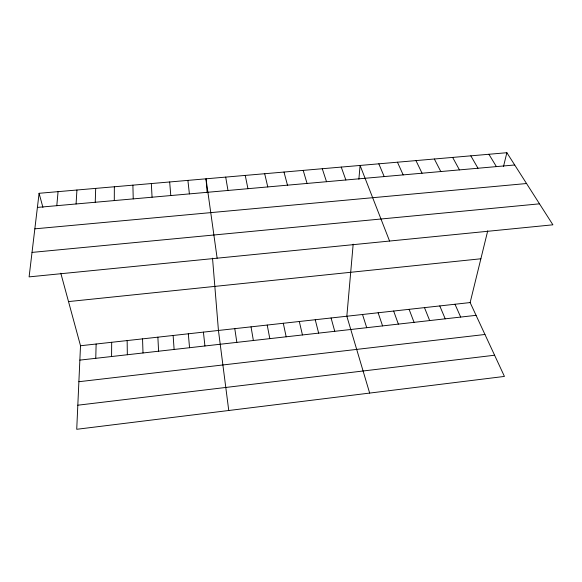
<?xml version="1.0" encoding="UTF-8"?>
<svg xmlns="http://www.w3.org/2000/svg" width="582" height="582" viewBox="0 0 582 582"><rect width="100%" height="100%" fill="white"/><g stroke="black" fill="none" stroke-linecap="round" stroke-linejoin="round"><path stroke-width="0.87" d="M114.29 200.579L114.348 186.764M111.584 356.526L111.679 342.289M95.761 358.316L96.132 344.013M95.237 202.267L95.695 188.386M60.804 273.213L80.512 345.744L76.729 429.29L504.434 376.423L470.14 302.567L487.731 230.814M76.075 203.976L76.933 190.016M353.172 244.178L346.836 316.23L369.657 393.083M358.876 179.241L360.083 165.448L389.569 241.043M56.796 205.686L58.069 191.653M39.089 193.297L29.1 276.879L552.9 224.812L506.871 152.71L39.089 193.297L42.922 207.403M503.525 166.372L506.871 152.71M77.821 405.203L494.591 355.224M78.883 381.712L484.959 334.483M79.858 360.113L476.069 315.335M80.512 345.744L470.14 302.567M68.509 301.585L480.877 258.779M32.025 252.406L539.507 203.831M34.84 228.835L526.543 183.526M37.401 207.41L514.706 164.975M488.902 154.266L496.395 166.605M470.831 155.838L477.982 168.242M452.643 157.416L459.453 169.886M434.354 159.002L440.807 171.545M415.955 160.596L422.052 173.218M397.448 162.203L403.181 174.891M454.993 304.248L460.682 317.074M439.774 305.936L445.223 318.82M378.824 163.818L384.193 176.579M424.482 307.631L429.676 320.58M409.11 309.333L414.057 322.341M393.658 311.043L398.357 324.116M341.241 167.078L345.868 179.991M378.125 312.767L382.578 325.898M322.275 168.729L326.524 181.708M362.521 314.498L366.718 327.695M303.193 170.381L307.063 183.439M331.071 317.983L334.752 331.303M283.994 172.046L287.479 185.178M315.233 319.736L318.645 333.122M264.686 173.72L267.771 186.931M299.308 321.497L302.451 334.956M283.296 323.272L286.177 336.796M245.248 175.408L247.939 188.692M267.211 325.054L269.815 338.644M225.7 177.103L227.984 190.467M251.038 326.844L253.374 340.499M234.786 328.648L236.845 342.369M217.13 258.19L206.021 178.812L207.163 192.737M228.755 410.499L218.446 330.46L212.525 258.146M187.899 180.384L189.397 193.901M203.416 332.126L204.929 345.977M188.306 333.799L189.557 347.716M169.668 181.97L170.788 195.552M173.123 335.479L174.113 349.455M151.335 183.556L152.062 197.218M157.875 337.174L158.595 351.215M142.546 338.87L143.005 352.976M132.892 185.156L133.234 198.891M127.152 340.572L127.334 354.744"/></g></svg>
